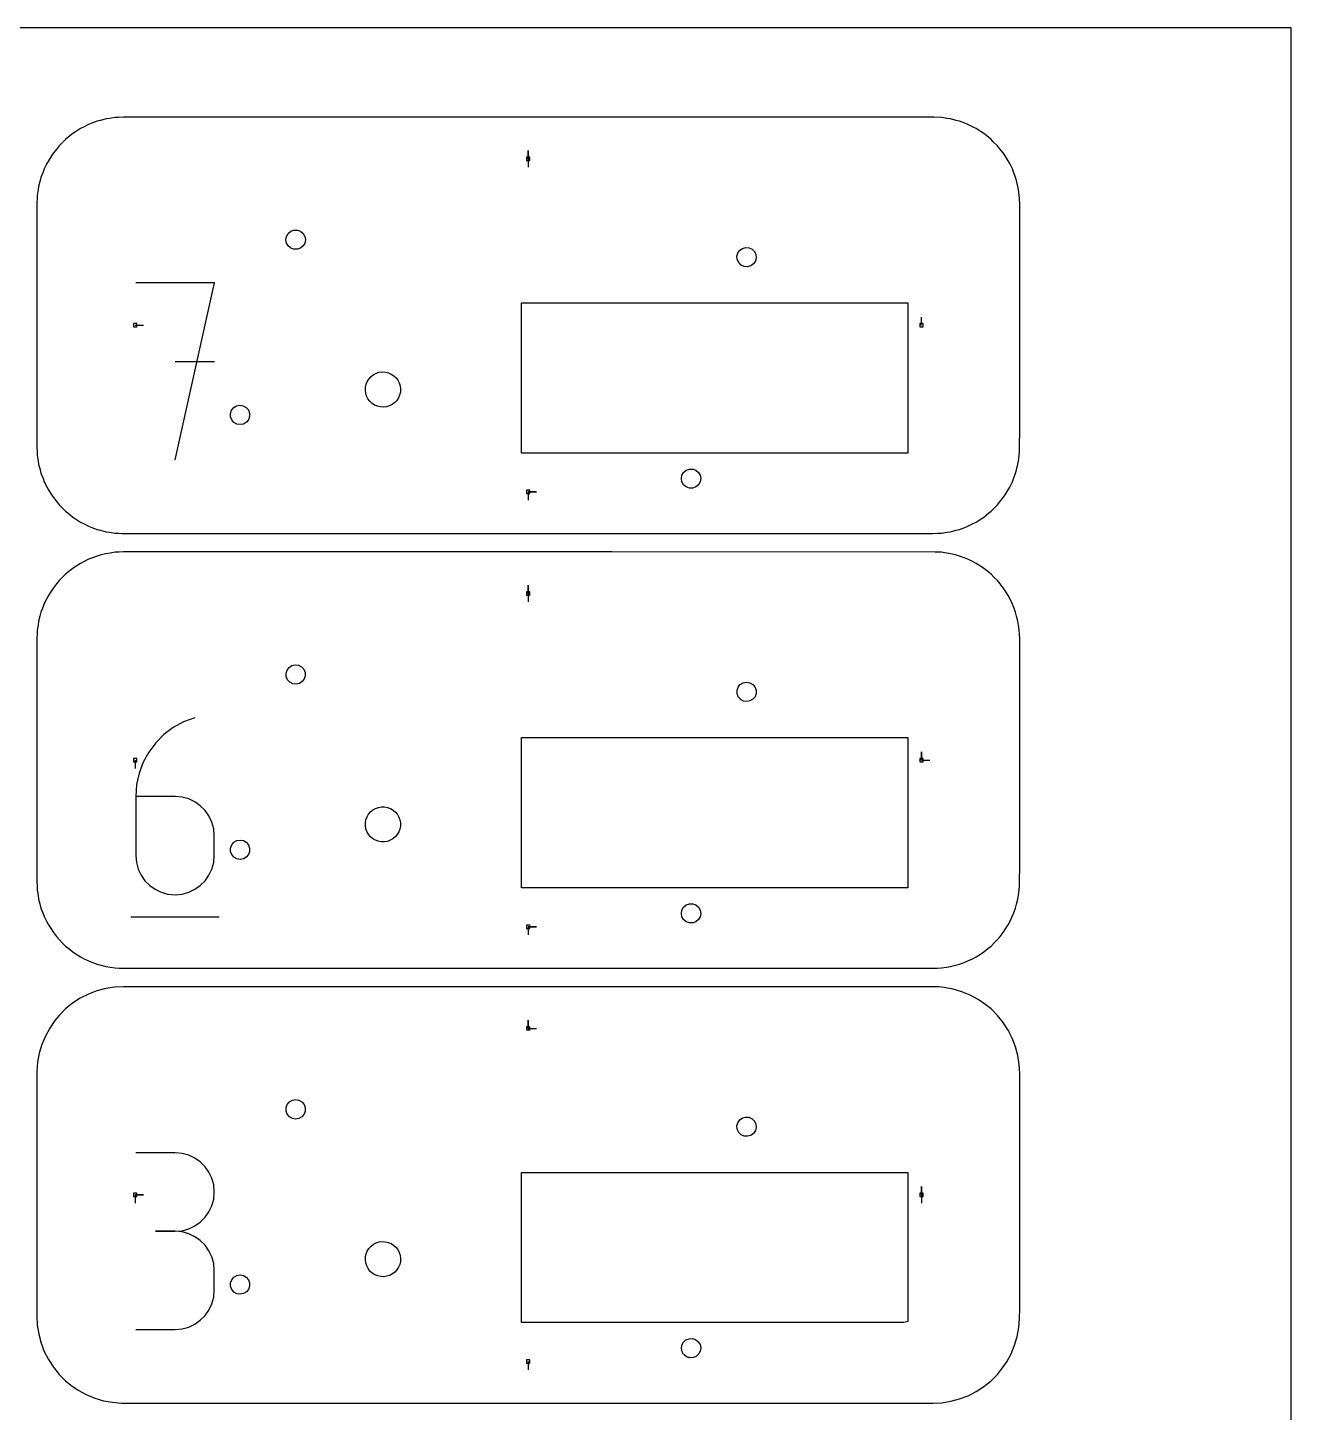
# Model space of a CAD drawing. Extents: x 0 to 570, y 0 to 470.
# Drawn here: x 351.4 to 570, y 230.6 to 470 of the extents above; entities that cross this region are included whole.
import ezdxf

# ---------------------------------------------------------------- set-up
doc = ezdxf.new("R2010")
doc.units = 0

msp = doc.modelspace()

# ---------------------------------------------------------------- linework, layer by layer
at = {"layer": 'annotation', "color": 1}
for p, q in [((438.01751, 447.342513), (438.01751, 448.771263)), ((438.01751, 447.342513), (438.01751, 448.771263)), ((438.01751, 448.771263), (438.01751, 447.342513)), ((438.01751, 447.342513), (438.01751, 445.913763)), ((383.717263, 425.874496), (370.108439, 425.874496)), ((376.913811, 395.271435), (383.717263, 425.874496)), ((506.017511, 418.542512), (506.017511, 419.971262)), ((370.017508, 418.542512), (371.446258, 418.542512)), ((383.717263, 412.24648), (376.913811, 412.24648)), ((438.01751, 389.742511), (439.44626, 389.742511)), ((438.01751, 389.742511), (439.44626, 389.742511)), ((439.44626, 389.742511), (438.01751, 389.742511)), ((438.01751, 389.742511), (438.01751, 388.313761)), ((438.01751, 372.167511), (438.01751, 373.596261)), ((438.01751, 372.167511), (438.01751, 373.596261)), ((438.01751, 373.596261), (438.01751, 372.167511)), ((438.01751, 372.167511), (438.01751, 370.738761)), ((378.379273, 349.969554), (376.592812, 348.986047)), ((380.326092, 350.699493), (378.379273, 349.969554)), ((380.326092, 350.699493), (380.326092, 350.699493)), ((374.985046, 347.773614), (373.574315, 346.356897)), ((376.592812, 348.986047), (374.985046, 347.773614)), ((372.378958, 344.760536), (371.417312, 343.009172)), ((373.574315, 346.356897), (372.378958, 344.760536)), ((506.017511, 343.36751), (506.017511, 344.79626)), ((506.017511, 343.36751), (506.017511, 344.79626)), ((506.017511, 344.79626), (506.017511, 343.36751)), ((370.017508, 343.36751), (370.017508, 341.93876)), ((371.417312, 343.009172), (370.707717, 341.127447)), ((506.017511, 343.36751), (507.446261, 343.36751)), ((370.707717, 341.127447), (370.268512, 339.140002)), ((370.268512, 339.140002), (370.118035, 337.071478)), ((370.118035, 337.071478), (370.118035, 326.899885)), ((376.913811, 337.071478), (370.118035, 337.071478)), ((378.136047, 336.962404), (376.913811, 337.071478)), ((379.286129, 336.647829), (378.136047, 336.962404)), ((380.344928, 336.146723), (379.286129, 336.647829)), ((381.293316, 335.478057), (380.344928, 336.146723)), ((382.112164, 334.660802), (381.293316, 335.478057)), ((382.782344, 333.713928), (382.112164, 334.660802)), ((383.284726, 332.656406), (382.782344, 333.713928)), ((383.600183, 331.507206), (383.284726, 332.656406)), ((383.709586, 330.285298), (383.600183, 331.507206)), ((383.709586, 326.899885), (383.709586, 330.285298)), ((383.709586, 330.285298), (383.709586, 330.285298)), ((370.118035, 326.899885), (370.118035, 326.899885)), ((370.118035, 326.899885), (370.227754, 325.677385)), ((370.227754, 325.677385), (370.544001, 324.526598)), ((383.284726, 324.526598), (383.600183, 325.677385)), ((383.600183, 325.677385), (383.709586, 326.899885)), ((370.544001, 324.526598), (371.04741, 323.466777)), ((371.04741, 323.466777), (371.718616, 322.517178)), ((382.112164, 322.517178), (382.782344, 323.466777)), ((382.782344, 323.466777), (383.284726, 324.526598)), ((371.718616, 322.517178), (372.538254, 321.697056)), ((372.538254, 321.697056), (373.486958, 321.025666)), ((373.486958, 321.025666), (374.545362, 320.522262)), ((379.286129, 320.522262), (380.344928, 321.025666)), ((380.344928, 321.025666), (381.293316, 321.697056)), ((381.293316, 321.697056), (382.112164, 322.517178)), ((374.545362, 320.522262), (375.694101, 320.206099)), ((375.694101, 320.206099), (376.913811, 320.096433)), ((376.913811, 320.096433), (378.136047, 320.206099)), ((376.913811, 320.096433), (376.913811, 320.096433)), ((378.136047, 320.206099), (379.286129, 320.522262)), ((369.266884, 316.27105), (384.568414, 316.27105)), ((438.01751, 314.567509), (439.44626, 314.567509)), ((438.01751, 314.567509), (439.44626, 314.567509)), ((439.44626, 314.567509), (438.01751, 314.567509)), ((438.01751, 314.567509), (438.01751, 313.138759)), ((438.01751, 296.992509), (438.01751, 298.421259)), ((438.01751, 296.992509), (438.01751, 298.421259)), ((438.01751, 298.421259), (438.01751, 296.992509)), ((438.01751, 296.992509), (439.44626, 296.992509)), ((376.913811, 275.488986), (370.118035, 275.488986)), ((378.136047, 275.379281), (376.913811, 275.488986)), ((379.286129, 275.063126), (378.136047, 275.379281)), ((380.344928, 274.559967), (379.286129, 275.063126)), ((381.293316, 273.889248), (380.344928, 274.559967)), ((382.112164, 273.070413), (381.293316, 273.889248)), ((382.782344, 272.122907), (382.112164, 273.070413)), ((383.284726, 271.066175), (382.782344, 272.122907)), ((383.600183, 269.91966), (383.284726, 271.066175)), ((370.017508, 268.192508), (371.446258, 268.192508)), ((370.017508, 268.192508), (371.446258, 268.192508)), ((371.446258, 268.192508), (370.017508, 268.192508)), ((370.017508, 268.192508), (370.017508, 266.763758)), ((383.709586, 268.702807), (383.600183, 269.91966)), ((383.600183, 267.480241), (383.709586, 268.702807)), ((383.709586, 268.702807), (383.709586, 268.702807)), ((506.017511, 268.192508), (506.017511, 269.621258)), ((506.017511, 268.192508), (506.017511, 269.621258)), ((506.017511, 269.621258), (506.017511, 268.192508)), ((506.017511, 268.192508), (506.017511, 266.763758)), ((382.782344, 265.269201), (383.284726, 266.329277)), ((383.284726, 266.329277), (383.600183, 267.480241)), ((380.344928, 262.827166), (381.293316, 263.498859)), ((381.293316, 263.498859), (382.112164, 264.3193)), ((382.112164, 264.3193), (382.782344, 265.269201)), ((376.913811, 261.897435), (373.511125, 261.897435)), ((373.511125, 261.897435), (376.913811, 261.897435)), ((376.913811, 261.897435), (378.136047, 262.007167)), ((378.136047, 261.787729), (376.913811, 261.897435)), ((376.913811, 261.897435), (376.913811, 261.897435)), ((378.136047, 262.007167), (379.286129, 262.323506)), ((379.286129, 261.471575), (378.136047, 261.787729)), ((379.286129, 262.323506), (380.344928, 262.827166)), ((380.344928, 260.968416), (379.286129, 261.471575)), ((381.293316, 260.297696), (380.344928, 260.968416)), ((382.112164, 259.478862), (381.293316, 260.297696)), ((382.782344, 258.531356), (382.112164, 259.478862)), ((383.284726, 257.474623), (382.782344, 258.531356)), ((383.600183, 256.328108), (383.284726, 257.474623)), ((383.709586, 255.111255), (383.600183, 256.328108)), ((383.709586, 251.70857), (383.709586, 255.111255)), ((383.709586, 255.111255), (383.709586, 255.111255)), ((383.600183, 250.491211), (383.709586, 251.70857)), ((382.782344, 248.287616), (383.284726, 249.344428)), ((383.284726, 249.344428), (383.600183, 250.491211)), ((381.293316, 246.521497), (382.112164, 247.340174)), ((382.112164, 247.340174), (382.782344, 248.287616)), ((370.118035, 244.92239), (376.913811, 244.92239)), ((376.913811, 244.92239), (378.136047, 245.032033)), ((376.913811, 244.92239), (376.913811, 244.92239)), ((378.136047, 245.032033), (379.286129, 245.348029)), ((379.286129, 245.348029), (380.344928, 245.850983)), ((380.344928, 245.850983), (381.293316, 246.521497)), ((438.01751, 239.392507), (438.01751, 237.963757))]:
    msp.add_line(p, q, dxfattribs=at)
at = {"layer": 'boundary', "color": 5}
for p, q in [((360.554178, 452.553953), (359.701512, 452.00452)), ((361.064382, 452.813916), (360.554178, 452.553953)), ((361.970617, 453.269604), (361.064382, 452.813916)), ((362.505204, 453.474811), (361.970617, 453.269604)), ((363.454736, 453.831592), (362.505204, 453.474811)), ((364.00784, 453.979797), (363.454736, 453.831592)), ((364.989919, 454.233624), (364.00784, 453.979797)), ((365.555486, 454.323201), (364.989919, 454.233624)), ((366.558979, 454.471202), (365.555486, 454.323201)), ((367.130814, 454.501171), (366.558979, 454.471202)), ((368.017513, 454.542513), (367.130814, 454.501171)), ((424.502681, 454.542513), (368.017513, 454.542513)), ((442.842314, 454.542513), (424.502681, 454.542513)), ((508.222906, 454.531749), (442.842314, 454.542513)), ((509.475682, 454.471238), (508.222906, 454.531749)), ((510.482405, 454.322761), (509.475682, 454.471238)), ((511.044805, 454.233685), (510.482405, 454.322761)), ((512.030046, 453.979042), (511.044805, 454.233685)), ((512.580057, 453.831667), (512.030046, 453.979042)), ((513.532641, 453.473739), (512.580057, 453.831667)), ((514.064232, 453.269681), (513.532641, 453.473739)), ((514.973376, 452.812528), (514.064232, 453.269681)), ((515.480725, 452.554021), (514.973376, 452.812528)), ((516.336136, 452.002822), (515.480725, 452.554021)), ((357.980552, 450.689684), (357.275239, 449.984375)), ((358.425559, 451.050043), (357.980552, 450.689684)), ((359.221274, 451.692651), (358.425559, 451.050043)), ((359.701512, 452.00452), (359.221274, 451.692651)), ((516.813685, 451.692698), (516.336136, 452.002822)), ((517.611958, 451.048025), (516.813685, 451.692698)), ((518.054472, 450.689684), (517.611958, 451.048025)), ((518.457108, 450.287051), (518.054472, 450.689684)), ((519.164688, 449.579475), (518.457108, 450.287051)), ((355.555501, 447.858508), (355.00607, 447.005848)), ((355.867371, 448.338746), (355.555501, 447.858508)), ((356.509978, 449.134467), (355.867371, 448.338746)), ((356.870337, 449.579475), (356.509978, 449.134467)), ((357.275239, 449.984375), (356.870337, 449.579475)), ((519.523027, 449.136959), (519.164688, 449.579475)), ((520.1677, 448.33868), (519.523027, 449.136959)), ((520.477824, 447.861132), (520.1677, 448.33868)), ((521.029017, 447.00573), (520.477824, 447.861132)), ((354.290417, 445.589408), (354.08521, 445.054823)), ((354.746107, 446.495643), (354.290417, 445.589408)), ((355.00607, 447.005848), (354.746107, 446.495643)), ((521.287524, 446.498382), (521.029017, 447.00573)), ((521.744687, 445.589234), (521.287524, 446.498382)), ((521.948745, 445.057643), (521.744687, 445.589234)), ((353.580229, 443.552183), (353.3264, 442.570101)), ((353.728433, 444.105289), (353.580229, 443.552183)), ((354.08521, 445.054823), (353.728433, 444.105289)), ((522.306665, 444.105056), (521.948745, 445.057643)), ((522.454041, 443.555048), (522.306665, 444.105056)), ((522.708686, 442.569808), (522.454041, 443.555048)), ((353.088819, 441.001039), (353.05885, 440.429206)), ((353.236822, 442.004534), (353.088819, 441.001039)), ((353.3264, 442.570101), (353.236822, 442.004534)), ((522.797763, 442.007408), (522.708686, 442.569808)), ((522.946238, 441.000687), (522.797763, 442.007408)), ((522.976036, 440.432056), (522.946238, 441.000687)), ((353.031289, 439.838077), (353.017508, 436.207219)), ((353.05885, 440.429206), (353.031289, 439.838077)), ((523.017511, 439.542513), (522.976036, 440.432056)), ((523.017512, 400.888528), (523.017511, 439.542513)), ((353.017508, 436.207219), (353.017508, 397.542513)), ((523.003686, 397.245998), (523.017512, 400.888528)), ((353.017508, 397.542513), (353.05885, 396.655819)), ((353.05885, 396.655819), (353.088819, 396.083987)), ((353.088819, 396.083987), (353.236822, 395.080491)), ((353.236822, 395.080491), (353.3264, 394.514924)), ((522.708686, 394.515217), (522.797763, 395.077618)), ((522.797763, 395.077618), (522.946238, 396.084338)), ((522.946238, 396.084338), (522.976036, 396.652969)), ((522.976036, 396.652969), (523.003686, 397.245998)), ((353.3264, 394.514924), (353.580229, 393.532844)), ((353.580229, 393.532844), (353.728433, 392.979737)), ((353.728433, 392.979737), (354.08521, 392.0302)), ((521.948745, 392.02738), (522.306665, 392.97997)), ((522.306665, 392.97997), (522.454041, 393.52998)), ((522.454041, 393.52998), (522.708686, 394.515217)), ((354.08521, 392.0302), (354.290417, 391.495615)), ((354.290417, 391.495615), (354.746107, 390.589384)), ((354.746107, 390.589384), (355.00607, 390.079179)), ((521.029017, 390.079297), (521.287524, 390.586645)), ((521.287524, 390.586645), (521.744687, 391.495789)), ((521.744687, 391.495789), (521.948745, 392.02738)), ((355.00607, 390.079179), (355.555501, 389.226514)), ((355.555501, 389.226514), (355.867371, 388.746278)), ((355.867371, 388.746278), (356.509978, 387.950561)), ((356.509978, 387.950561), (356.870337, 387.505553)), ((519.164688, 387.505553), (519.523027, 387.948069)), ((519.523027, 387.948069), (520.167701, 388.746344)), ((520.167701, 388.746344), (520.477824, 389.223891)), ((520.477824, 389.223891), (521.029017, 390.079297)), ((356.870337, 387.505553), (357.57565, 386.80024)), ((357.57565, 386.80024), (357.980552, 386.395338)), ((357.980552, 386.395338), (358.425559, 386.034978)), ((358.425559, 386.034978), (359.221274, 385.392373)), ((516.813685, 385.392325), (517.611958, 386.036996)), ((517.611958, 386.036996), (518.054473, 386.395338)), ((518.054473, 386.395338), (518.762053, 387.102918)), ((518.762053, 387.102918), (519.164688, 387.505553)), ((359.221274, 385.392373), (359.701512, 385.080503)), ((359.701512, 385.080503), (360.554178, 384.53107)), ((360.554178, 384.53107), (361.064382, 384.271108)), ((361.064382, 384.271108), (361.970617, 383.815421)), ((361.970617, 383.815421), (362.505204, 383.610212)), ((362.505204, 383.610212), (363.454736, 383.253433)), ((363.454736, 383.253433), (364.00784, 383.10523)), ((364.00784, 383.10523), (364.989919, 382.851401)), ((511.044805, 382.85134), (512.030045, 383.105985)), ((512.030045, 383.105985), (512.580057, 383.253359)), ((512.580057, 383.253359), (513.53264, 383.611284)), ((513.53264, 383.611284), (514.064232, 383.815344)), ((514.064232, 383.815344), (514.973376, 384.272496)), ((514.973376, 384.272496), (515.480725, 384.531003)), ((515.480725, 384.531003), (516.336136, 385.082202)), ((516.336136, 385.082202), (516.813685, 385.392325)), ((364.989919, 382.851401), (365.555486, 382.761823)), ((365.555486, 382.761823), (366.558979, 382.613822)), ((366.558979, 382.613822), (367.130814, 382.583854)), ((367.130814, 382.583854), (367.721946, 382.556292)), ((367.721946, 382.556292), (370.796924, 382.542511)), ((370.796924, 382.542511), (375.726163, 382.542512)), ((375.726163, 382.542512), (504.572781, 382.542511)), ((504.572781, 382.542511), (508.017513, 382.542511)), ((508.017513, 382.542511), (508.907054, 382.583987)), ((508.907054, 382.583987), (509.475683, 382.613787)), ((509.475683, 382.613787), (510.482405, 382.762264)), ((510.482405, 382.762264), (511.044805, 382.85134)), ((362.635138, 378.349224), (361.962593, 378.091059)), ((363.443998, 378.653148), (362.635138, 378.349224)), ((364.139839, 378.839599), (363.443998, 378.653148)), ((364.976425, 379.055822), (364.139839, 378.839599)), ((365.687944, 379.168516), (364.976425, 379.055822)), ((366.542772, 379.294591), (365.687944, 379.168516)), ((367.262177, 379.332294), (366.542772, 379.294591)), ((368.017513, 379.367511), (367.262177, 379.332294)), ((416.134507, 379.367511), (368.017513, 379.367511)), ((452.497899, 379.367511), (416.134507, 379.367511)), ((508.424762, 379.346168), (452.497899, 379.367511)), ((509.491942, 379.294621), (508.424762, 379.346168)), ((510.349521, 379.168141), (509.491942, 379.294621)), ((511.058342, 379.055874), (510.349521, 379.168141)), ((511.897621, 378.838956), (511.058342, 379.055874)), ((512.590829, 378.653212), (511.897621, 378.838956)), ((513.402289, 378.34831), (512.590829, 378.653212)), ((514.072281, 378.091125), (513.402289, 378.34831)), ((358.540399, 375.968037), (357.980552, 375.514682)), ((359.218231, 376.515443), (358.540399, 375.968037)), ((359.822401, 376.907795), (359.218231, 376.515443)), ((360.548746, 377.375831), (359.822401, 376.907795)), ((361.190615, 377.702881), (360.548746, 377.375831)), ((361.962593, 378.091059), (361.190615, 377.702881)), ((514.846737, 377.701699), (514.072281, 378.091125)), ((515.486176, 377.375889), (514.846737, 377.701699)), ((516.214859, 376.906348), (515.486176, 377.375889)), ((516.816738, 376.515484), (516.214859, 376.906348)), ((517.496749, 375.966318), (516.816738, 376.515484)), ((518.054472, 375.514682), (517.496749, 375.966318)), ((356.416982, 373.844624), (355.869576, 373.166788)), ((356.870337, 374.404472), (356.416982, 373.844624)), ((357.37973, 374.913863), (356.870337, 374.404472)), ((357.980552, 375.514682), (357.37973, 374.913863)), ((518.561935, 375.007223), (518.054472, 375.514682)), ((519.164688, 374.404472), (518.561935, 375.007223)), ((519.616322, 373.846747), (519.164688, 374.404472)), ((520.165488, 373.166732), (519.616322, 373.846747)), ((354.682139, 371.194407), (354.293959, 370.422429)), ((355.00919, 371.836277), (354.682139, 371.194407)), ((355.477223, 372.562618), (355.00919, 371.836277)), ((355.869576, 373.166788), (355.477223, 372.562618)), ((520.556352, 372.564853), (520.165488, 373.166732)), ((521.025887, 371.836177), (520.556352, 372.564853)), ((521.351697, 371.19674), (521.025887, 371.836177)), ((521.741132, 370.422281), (521.351697, 371.19674)), ((353.731874, 368.941025), (353.545425, 368.245182)), ((354.035795, 369.749887), (353.731874, 368.941025)), ((354.293959, 370.422429), (354.035795, 369.749887)), ((521.998317, 369.752289), (521.741132, 370.422281)), ((522.303212, 368.940826), (521.998317, 369.752289)), ((522.488958, 368.247622), (522.303212, 368.940826)), ((353.216504, 366.697073), (353.090428, 365.842244)), ((353.3292, 367.408593), (353.216504, 366.697073)), ((353.545425, 368.245182), (353.3292, 367.408593)), ((522.705877, 367.408344), (522.488958, 368.247622)), ((522.818146, 366.699522), (522.705877, 367.408344)), ((522.944624, 365.841944), (522.818146, 366.699522)), ((353.026312, 364.556343), (353.017508, 361.526334)), ((353.052725, 365.122842), (353.026312, 364.556343)), ((353.090428, 365.842244), (353.052725, 365.122842)), ((522.982181, 365.12527), (522.944624, 365.841944)), ((523.017511, 364.367511), (522.982181, 365.12527)), ((523.017512, 325.21782), (523.017511, 364.367511)), ((353.017508, 361.526334), (353.017508, 322.367511)), ((523.008679, 322.178071), (523.017512, 325.21782)), ((353.017508, 322.367511), (353.052725, 321.612179)), ((353.052725, 321.612179), (353.090428, 320.892777)), ((353.090428, 320.892777), (353.216504, 320.037948)), ((522.818145, 320.035499), (522.944624, 320.893076)), ((522.944624, 320.893076), (522.98218, 321.609751)), ((522.98218, 321.609751), (523.008679, 322.178071)), ((353.216504, 320.037948), (353.3292, 319.326428)), ((353.3292, 319.326428), (353.545424, 318.489841)), ((353.545424, 318.489841), (353.731874, 317.793997)), ((522.303212, 317.794195), (522.488957, 318.487401)), ((522.488957, 318.487401), (522.705877, 319.326677)), ((522.705877, 319.326677), (522.818145, 320.035499)), ((353.731874, 317.793997), (354.035795, 316.985132)), ((354.035795, 316.985132), (354.29396, 316.31259)), ((354.29396, 316.31259), (354.682139, 315.540615)), ((521.351697, 315.538282), (521.741132, 316.312738)), ((521.741132, 316.312738), (521.998317, 316.98273)), ((521.998317, 316.98273), (522.303212, 317.794195)), ((354.682139, 315.540615), (355.00919, 314.898744)), ((355.00919, 314.898744), (355.477224, 314.172401)), ((355.477224, 314.172401), (355.869576, 313.568232)), ((520.165488, 313.568289), (520.556352, 314.170166)), ((520.556352, 314.170166), (521.025887, 314.898845)), ((521.025887, 314.898845), (521.351697, 315.538282)), ((355.869576, 313.568232), (356.416982, 312.890399)), ((356.416982, 312.890399), (356.870337, 312.330551)), ((356.870337, 312.330551), (357.47116, 311.729728)), ((357.47116, 311.729728), (357.980552, 311.220335)), ((357.980552, 311.220335), (358.540399, 310.76698)), ((517.496749, 310.768699), (518.054473, 311.220335)), ((518.054473, 311.220335), (518.657226, 311.823089)), ((518.657226, 311.823089), (519.164688, 312.330551)), ((519.164688, 312.330551), (519.616322, 312.888276)), ((519.616322, 312.888276), (520.165488, 313.568289)), ((358.540399, 310.76698), (359.218231, 310.219576)), ((359.218231, 310.219576), (359.8224, 309.827224)), ((359.8224, 309.827224), (360.548746, 309.359188)), ((360.548746, 309.359188), (361.190615, 309.032139)), ((361.190615, 309.032139), (361.962593, 308.643961)), ((514.072281, 308.643895), (514.846737, 309.033322)), ((514.846737, 309.033322), (515.486176, 309.35913)), ((515.486176, 309.35913), (516.214859, 309.82867)), ((516.214859, 309.82867), (516.816738, 310.219535)), ((516.816738, 310.219535), (517.496749, 310.768699)), ((361.962593, 308.643961), (362.635138, 308.385795)), ((362.635138, 308.385795), (363.443998, 308.081872)), ((363.443998, 308.081872), (364.139838, 307.895423)), ((364.139838, 307.895423), (364.976425, 307.679198)), ((364.976425, 307.679198), (365.687944, 307.566504)), ((365.687944, 307.566504), (366.542771, 307.440429)), ((366.542771, 307.440429), (367.262177, 307.402726)), ((367.262177, 307.402726), (367.828679, 307.376314)), ((367.828679, 307.376314), (370.385159, 307.367509)), ((370.385159, 307.367509), (374.584141, 307.367509)), ((374.584141, 307.367509), (505.083112, 307.367509)), ((505.083112, 307.367509), (508.017513, 307.367509)), ((508.017513, 307.367509), (508.77527, 307.40284)), ((508.77527, 307.40284), (509.491942, 307.440399)), ((509.491942, 307.440399), (510.349521, 307.566879)), ((510.349521, 307.566879), (511.058342, 307.679147)), ((511.058342, 307.679147), (511.897621, 307.896066)), ((511.897621, 307.896066), (512.590829, 308.081809)), ((512.590829, 308.081809), (513.402289, 308.386709)), ((513.402289, 308.386709), (514.072281, 308.643895)), ((366.494149, 304.114762), (364.935942, 303.872421)), ((368.017513, 304.192509), (366.494149, 304.114762)), ((391.029986, 304.192509), (368.017513, 304.192509)), ((481.464656, 304.192509), (391.029986, 304.192509)), ((508.017512, 304.192509), (481.464656, 304.192509)), ((509.03033, 304.139429), (508.017512, 304.192509)), ((509.950867, 304.054286), (509.03033, 304.139429)), ((511.500348, 303.768702), (509.950867, 304.054286)), ((360.532449, 302.191468), (359.2091, 301.333825)), ((361.938522, 302.90543), (360.532449, 302.191468)), ((363.411786, 303.46782), (361.938522, 302.90543)), ((364.935942, 303.872421), (363.411786, 303.46782)), ((513.011234, 303.322028), (511.500348, 303.768702)), ((514.46682, 302.719214), (513.011234, 303.322028)), ((515.851028, 301.966933), (514.46682, 302.719214)), ((517.151121, 301.0712), (515.851028, 301.966933)), ((357.980552, 300.33968), (356.870337, 299.22947)), ((359.2091, 301.333825), (357.980552, 300.33968)), ((518.054472, 300.339679), (517.151121, 301.0712)), ((519.164688, 299.22947), (518.054472, 300.339679)), ((355.242392, 297.024952), (354.490238, 295.640704)), ((356.137994, 298.325101), (355.242392, 297.024952)), ((356.870337, 299.22947), (356.137994, 298.325101)), ((520.158849, 298.000891), (519.164688, 299.22947)), ((521.016497, 296.677523), (520.158849, 298.000891)), ((354.490238, 295.640704), (353.887552, 294.185083)), ((521.730467, 295.271426), (521.016497, 296.677523)), ((522.292853, 293.798141), (521.730467, 295.271426)), ((353.441011, 292.674182), (353.155552, 291.124696)), ((353.887552, 294.185083), (353.441011, 292.674182)), ((522.697451, 292.273955), (522.292853, 293.798141)), ((522.939783, 290.715722), (522.697451, 292.273955)), ((353.155552, 291.124696), (353.034351, 289.553754)), ((523.017511, 289.192508), (522.939783, 290.715722)), ((353.034351, 289.553754), (353.017508, 287.833685)), ((353.017508, 287.833685), (353.017508, 247.192509)), ((523.017512, 248.5557), (523.017511, 289.192508)), ((353.017508, 247.192509), (353.095255, 245.669152)), ((522.879293, 245.25915), (523.000614, 246.830102)), ((523.000614, 246.830102), (523.017512, 248.5557)), ((353.095255, 245.669152), (353.337599, 244.110942)), ((522.593707, 243.709669), (522.879293, 245.25915)), ((353.337599, 244.110942), (353.742199, 242.586781)), ((353.742199, 242.586781), (354.304586, 241.113518)), ((521.544216, 240.743197), (522.147033, 242.198783)), ((522.147033, 242.198783), (522.593707, 243.709669)), ((354.304586, 241.113518), (355.018549, 239.707445)), ((355.018549, 239.707445), (355.876191, 238.384099)), ((520.791937, 239.358995), (521.544216, 240.743197)), ((355.876191, 238.384099), (356.870337, 237.155549)), ((356.870337, 237.155549), (357.157687, 236.868199)), ((518.054473, 236.045333), (519.164688, 237.155549)), ((519.164688, 237.155549), (519.896205, 238.058903)), ((519.896205, 238.058903), (520.791937, 239.358995)), ((357.157687, 236.868199), (357.980552, 236.045333)), ((357.980552, 236.045333), (358.88492, 235.31299)), ((358.88492, 235.31299), (360.185066, 234.417389)), ((515.502527, 234.193518), (516.825898, 235.051168)), ((516.825898, 235.051168), (518.054473, 236.045333)), ((360.185066, 234.417389), (361.569315, 233.665236)), ((361.569315, 233.665236), (363.02494, 233.062549)), ((363.02494, 233.062549), (364.535835, 232.616007)), ((364.535835, 232.616007), (366.085319, 232.33055)), ((366.085319, 232.33055), (367.656265, 232.20935)), ((508.017513, 232.192507), (509.540721, 232.270239)), ((509.540721, 232.270239), (511.098954, 232.51257)), ((511.098954, 232.51257), (512.623145, 232.917164)), ((512.623145, 232.917164), (514.096428, 233.479554)), ((514.096428, 233.479554), (515.502527, 234.193518)), ((367.656265, 232.20935), (369.149865, 232.192507)), ((369.149865, 232.192507), (371.158074, 232.192507)), ((371.158074, 232.192507), (506.614104, 232.192507)), ((506.614104, 232.192507), (508.017513, 232.192507))]:
    msp.add_line(p, q, dxfattribs=at)
at = {"layer": 'frame', "color": 5}
for p, q in [((570, 470), (0, 470)), ((570, 0), (570, 470))]:
    msp.add_line(p, q, dxfattribs=at)
at = {"layer": 'hole', "color": 5}
for p, q in [((438.30326, 447.628263), (437.73176, 447.628263)), ((437.73176, 447.628263), (437.73176, 447.056763)), ((437.73176, 447.056763), (438.30326, 447.056763)), ((438.30326, 447.056763), (438.30326, 447.628263)), ((396.104921, 433.338516), (396.206087, 433.912255)), ((396.206087, 432.764776), (396.104921, 433.338516)), ((396.206087, 433.912255), (396.497384, 434.416792)), ((396.497384, 434.416792), (396.943672, 434.791272)), ((396.943672, 434.791272), (397.491128, 434.99053)), ((397.491128, 434.99053), (398.073718, 434.99053)), ((398.073718, 434.99053), (398.621174, 434.791272)), ((398.621174, 434.791272), (399.067461, 434.416792)), ((399.067461, 434.416792), (399.358759, 433.912255)), ((399.358759, 433.912255), (399.459922, 433.338516)), ((399.459922, 433.338516), (399.358759, 432.764776)), ((396.497385, 432.260237), (396.206087, 432.764776)), ((396.890527, 431.92297), (396.497385, 432.260237)), ((396.943672, 431.885757), (396.890527, 431.92297)), ((397.491128, 431.6865), (396.943672, 431.885757)), ((398.073718, 431.6865), (397.491128, 431.6865)), ((398.621174, 431.885757), (398.073718, 431.6865)), ((399.067461, 432.260237), (398.621174, 431.885757)), ((399.358759, 432.764776), (399.067461, 432.260237)), ((474.117054, 430.477176), (474.264914, 431.038403)), ((474.264914, 431.038403), (474.595807, 431.515213)), ((474.595807, 431.515213), (475.069823, 431.850098)), ((475.069823, 431.850098), (475.62979, 432.002662)), ((475.62979, 432.002662), (476.208168, 431.954506)), ((476.208168, 431.954506), (476.735189, 431.711437)), ((476.735189, 431.711437), (477.147301, 431.302775)), ((477.147301, 431.302775), (477.394784, 430.777808)), ((474.170063, 429.899223), (474.117054, 430.477176)), ((474.41755, 429.374256), (474.170063, 429.899223)), ((474.829657, 428.965593), (474.41755, 429.374256)), ((475.356684, 428.722525), (474.829657, 428.965593)), ((475.935062, 428.674369), (475.356684, 428.722525)), ((476.495027, 428.826933), (475.935062, 428.674369)), ((476.969038, 429.161817), (476.495027, 428.826933)), ((477.299938, 429.638628), (476.969038, 429.161817)), ((477.447794, 430.199856), (477.299938, 429.638628)), ((477.394784, 430.777808), (477.447794, 430.199856)), ((436.829089, 403.868761), (436.829089, 422.440763)), ((436.829089, 422.440763), (491.017652, 422.440763)), ((491.017652, 422.440763), (503.640587, 422.440764)), ((503.640587, 422.440764), (503.640587, 403.868761)), ((370.303258, 418.828262), (369.731758, 418.828262)), ((369.731758, 418.828262), (369.731758, 418.256762)), ((369.731758, 418.256762), (370.303258, 418.256762)), ((370.303258, 418.256762), (370.303258, 418.828262)), ((506.303261, 418.828262), (505.731761, 418.828262)), ((505.731761, 418.828262), (505.731761, 418.256762)), ((505.731761, 418.256762), (506.303261, 418.256762)), ((506.303261, 418.256762), (506.303261, 418.828262)), ((410.482962, 409.314127), (410.845383, 409.701399)), ((410.845383, 409.701399), (411.269544, 410.019854)), ((411.269544, 410.019854), (411.742564, 410.259816)), ((411.742564, 410.259816), (412.250065, 410.413994)), ((412.250065, 410.413994), (412.776627, 410.477702)), ((412.776627, 410.477702), (413.306256, 410.449006)), ((413.306256, 410.449006), (413.822853, 410.328776)), ((413.822853, 410.328776), (414.310725, 410.120668)), ((414.310725, 410.120668), (414.755048, 409.831003)), ((414.755048, 409.831003), (415.142319, 409.468583)), ((415.142319, 409.468583), (415.460774, 409.04442)), ((409.836263, 407.335708), (409.864959, 407.865335)), ((409.899971, 406.809144), (409.836263, 407.335708)), ((409.864959, 407.865335), (409.985187, 408.381933)), ((409.985187, 408.381933), (410.193297, 408.869805)), ((410.193297, 408.869805), (410.482962, 409.314127)), ((415.460774, 409.04442), (415.700737, 408.571401)), ((415.700737, 408.571401), (415.854913, 408.0639)), ((415.889925, 407.007709), (415.769698, 406.491112)), ((415.854913, 408.0639), (415.918622, 407.537336)), ((415.918622, 407.537336), (415.889925, 407.007709)), ((387.074671, 404.310494), (387.574406, 404.608651)), ((387.574406, 404.608651), (388.145977, 404.71791)), ((388.145977, 404.71791), (388.720449, 404.625091)), ((388.720449, 404.625091), (389.228522, 404.341391)), ((410.054148, 406.301644), (409.899971, 406.809144)), ((410.294111, 405.828625), (410.054148, 406.301644)), ((410.612566, 405.404461), (410.294111, 405.828625)), ((410.999838, 405.042042), (410.612566, 405.404461)), ((411.444158, 404.752376), (410.999838, 405.042042)), ((411.932032, 404.544268), (411.444158, 404.752376)), ((414.012321, 404.613229), (413.504821, 404.459052)), ((414.485341, 404.85319), (414.012321, 404.613229)), ((414.909504, 405.171646), (414.485341, 404.85319)), ((415.271923, 405.558917), (414.909504, 405.171646)), ((415.561588, 406.00324), (415.271923, 405.558917)), ((415.769698, 406.491112), (415.561588, 406.00324)), ((386.515892, 403.309773), (386.707054, 403.859397)), ((386.524238, 402.727914), (386.515892, 403.309773)), ((386.731087, 402.184), (386.524238, 402.727914)), ((386.707054, 403.859397), (387.074671, 404.310494)), ((387.09173, 401.757472), (386.731087, 402.184)), ((389.228522, 404.341391), (389.608928, 403.901024)), ((389.632961, 402.225628), (389.265344, 401.774531)), ((389.608928, 403.901024), (389.815779, 403.35711)), ((389.824126, 402.775251), (389.632961, 402.225628)), ((389.815779, 403.35711), (389.824126, 402.775251)), ((412.44863, 404.42404), (411.932032, 404.544268)), ((412.978255, 404.395343), (412.44863, 404.42404)), ((413.504821, 404.459052), (412.978255, 404.395343)), ((436.829089, 398.959841), (436.829089, 403.868761)), ((503.640587, 403.868761), (503.640587, 398.959841)), ((387.111492, 401.743635), (387.09173, 401.757472)), ((387.619575, 401.459935), (387.111492, 401.743635)), ((388.194044, 401.367115), (387.619575, 401.459935)), ((388.765616, 401.476375), (388.194044, 401.367115)), ((389.265344, 401.774531), (388.765616, 401.476375)), ((436.829089, 396.458512), (436.829089, 398.959841)), ((503.640587, 398.959841), (503.640587, 396.458512)), ((496.020657, 396.458512), (436.829089, 396.458512)), ((503.640587, 396.458512), (496.020657, 396.458512)), ((464.492511, 392.042513), (464.593676, 392.616251)), ((464.593676, 392.616251), (464.884974, 393.12079)), ((464.884974, 393.12079), (465.331261, 393.495271)), ((465.331261, 393.495271), (465.878718, 393.694529)), ((465.878718, 393.694529), (466.46131, 393.694529)), ((466.46131, 393.694529), (467.008763, 393.495271)), ((467.008763, 393.495271), (467.455051, 393.12079)), ((467.455051, 393.12079), (467.746348, 392.616252)), ((467.746348, 392.616252), (467.847514, 392.042513)), ((464.593676, 391.468771), (464.492511, 392.042513)), ((464.884974, 390.964236), (464.593676, 391.468771)), ((465.331262, 390.589755), (464.884974, 390.964236)), ((465.878718, 390.390497), (465.331262, 390.589755)), ((466.46131, 390.390497), (465.878718, 390.390497)), ((467.008763, 390.589755), (466.46131, 390.390497)), ((467.455051, 390.964236), (467.008763, 390.589755)), ((467.746348, 391.468771), (467.455051, 390.964236)), ((467.847514, 392.042513), (467.746348, 391.468771)), ((438.30326, 390.028261), (437.73176, 390.028261)), ((437.73176, 390.028261), (437.73176, 389.456761)), ((437.73176, 389.456761), (438.30326, 389.456761)), ((438.30326, 389.456761), (438.30326, 390.028261)), ((438.30326, 372.453261), (437.73176, 372.453261)), ((437.73176, 372.453261), (437.73176, 371.881761)), ((437.73176, 371.881761), (438.30326, 371.881761)), ((438.30326, 371.881761), (438.30326, 372.453261)), ((396.298101, 358.93457), (396.651333, 359.395737)), ((396.651333, 359.395737), (397.14099, 359.708282)), ((397.14099, 359.708282), (397.708015, 359.834504)), ((397.708015, 359.834504), (398.284015, 359.75918)), ((398.284015, 359.75918), (398.799516, 359.491394)), ((398.799516, 359.491394), (399.192339, 359.063447)), ((396.123897, 358.380401), (396.298101, 358.93457)), ((396.149739, 357.800071), (396.123897, 358.380401)), ((396.372509, 357.263579), (396.149739, 357.800071)), ((396.704149, 356.878474), (396.372509, 357.263579)), ((396.765332, 356.835632), (396.704149, 356.878474)), ((397.280831, 356.567846), (396.765332, 356.835632)), ((398.913515, 356.931288), (398.423856, 356.618744)), ((399.266747, 357.392456), (398.913515, 356.931288)), ((399.192339, 359.063447), (399.415107, 358.526955)), ((399.440948, 357.946626), (399.266747, 357.392456)), ((399.415107, 358.526955), (399.440948, 357.946626)), ((474.696097, 356.440498), (475.198366, 356.735035)), ((475.198366, 356.735035), (475.771081, 356.840021)), ((475.771081, 356.840021), (476.345165, 356.742796)), ((476.345165, 356.742796), (476.851366, 356.455085)), ((397.856831, 356.492523), (397.280831, 356.567846)), ((398.423856, 356.618744), (397.856831, 356.492523)), ((474.129416, 355.443462), (474.324857, 355.99194)), ((474.133357, 354.861216), (474.129416, 355.443462)), ((474.336203, 354.315433), (474.133357, 354.861216)), ((474.324857, 355.99194), (474.696097, 356.440498)), ((474.704151, 353.878473), (474.336203, 354.315433)), ((476.851366, 356.455085), (477.228656, 356.011593)), ((477.240002, 354.335087), (476.86875, 353.886527)), ((477.228656, 356.011593), (477.431493, 355.46581)), ((477.435434, 354.883565), (477.240002, 354.335087)), ((477.431493, 355.46581), (477.435434, 354.883565)), ((474.713481, 353.87194), (474.704151, 353.878473)), ((475.219691, 353.58423), (474.713481, 353.87194)), ((475.793775, 353.487005), (475.219691, 353.58423)), ((476.36649, 353.591991), (475.793775, 353.487005)), ((476.86875, 353.886527), (476.36649, 353.591991)), ((436.829089, 332.945494), (436.829089, 347.265761)), ((436.829089, 347.265761), (478.612128, 347.265761)), ((478.612128, 347.265761), (503.640587, 347.265761)), ((503.640587, 347.265761), (503.640587, 332.945494)), ((370.303258, 343.65326), (369.731758, 343.65326)), ((369.731758, 343.65326), (369.731758, 343.08176)), ((369.731758, 343.08176), (370.303258, 343.08176)), ((370.303258, 343.08176), (370.303258, 343.65326)), ((506.303261, 343.65326), (505.731761, 343.65326)), ((505.731761, 343.65326), (505.731761, 343.08176)), ((505.731761, 343.08176), (506.303261, 343.08176)), ((506.303261, 343.08176), (506.303261, 343.65326)), ((411.613384, 335.024576), (412.112389, 335.202101)), ((412.112389, 335.202101), (412.634637, 335.290278)), ((412.634637, 335.290278), (413.164264, 335.286427)), ((413.164264, 335.286427), (413.685177, 335.190665)), ((413.685177, 335.190665), (414.181546, 335.005903)), ((409.852536, 332.548342), (409.948297, 333.069254)), ((409.948297, 333.069254), (410.133059, 333.565623)), ((410.133059, 333.565623), (410.401208, 334.022368)), ((410.401208, 334.022368), (410.744596, 334.42561)), ((410.744596, 334.42561), (411.152788, 334.763098)), ((411.152788, 334.763098), (411.613384, 335.024576)), ((414.181546, 335.005903), (414.638292, 334.737755)), ((414.638292, 334.737755), (415.041533, 334.394367)), ((415.041533, 334.394367), (415.37902, 333.986174)), ((415.37902, 333.986174), (415.640499, 333.525578)), ((415.640499, 333.525578), (415.818023, 333.026575)), ((415.818023, 333.026575), (415.906199, 332.504325)), ((436.829089, 323.212203), (436.829089, 332.945494)), ((503.640587, 332.945494), (503.640587, 323.212203)), ((409.848685, 332.018715), (409.852536, 332.548342)), ((409.936861, 331.496466), (409.848685, 332.018715)), ((410.114386, 330.997462), (409.936861, 331.496466)), ((410.375865, 330.536866), (410.114386, 330.997462)), ((410.713353, 330.128673), (410.375865, 330.536866)), ((415.353677, 330.500671), (415.01029, 330.097429)), ((415.621826, 330.957417), (415.353677, 330.500671)), ((415.806587, 331.453787), (415.621826, 330.957417)), ((415.902348, 331.974698), (415.806587, 331.453787)), ((415.906199, 332.504325), (415.902348, 331.974698)), ((386.517994, 328.158805), (386.71725, 328.706259)), ((386.517994, 327.576215), (386.517994, 328.158805)), ((386.71725, 328.706259), (387.09173, 329.152551)), ((387.09173, 329.152551), (387.596271, 329.443845)), ((387.596271, 329.443845), (388.17001, 329.54501)), ((388.17001, 329.54501), (388.743752, 329.443845)), ((388.743752, 329.443845), (389.248284, 329.152551)), ((389.248284, 329.152551), (389.622765, 328.706259)), ((389.622765, 328.706259), (389.822023, 328.158804)), ((389.822023, 328.158804), (389.822023, 327.576215)), ((411.116594, 329.785285), (410.713353, 330.128673)), ((411.573338, 329.517137), (411.116594, 329.785285)), ((412.069709, 329.332376), (411.573338, 329.517137)), ((412.59062, 329.236615), (412.069709, 329.332376)), ((413.120247, 329.232763), (412.59062, 329.236615)), ((413.642497, 329.32094), (413.120247, 329.232763)), ((414.141501, 329.498464), (413.642497, 329.32094)), ((414.602097, 329.759942), (414.141501, 329.498464)), ((415.01029, 330.097429), (414.602097, 329.759942)), ((386.717249, 327.028761), (386.517994, 327.576215)), ((387.09173, 326.58247), (386.717249, 327.028761)), ((387.596272, 326.291177), (387.09173, 326.58247)), ((388.17001, 326.19001), (387.596272, 326.291177)), ((388.743752, 326.291177), (388.17001, 326.19001)), ((389.248284, 326.58247), (388.743752, 326.291177)), ((389.622765, 327.028761), (389.248284, 326.58247)), ((389.822023, 327.576215), (389.622765, 327.028761)), ((436.829089, 321.283509), (436.829089, 323.212203)), ((503.640587, 323.212203), (503.640587, 321.28351)), ((497.765107, 321.28351), (436.829089, 321.283509)), ((503.640587, 321.28351), (497.765107, 321.28351)), ((465.331261, 318.320269), (465.878718, 318.519526)), ((465.878718, 318.519526), (466.46131, 318.519526)), ((466.46131, 318.519526), (467.008763, 318.320268)), ((464.492511, 316.867511), (464.593676, 317.441249)), ((464.593676, 316.293769), (464.492511, 316.867511)), ((464.593676, 317.441249), (464.884974, 317.945788)), ((464.884974, 315.789233), (464.593676, 316.293769)), ((464.884974, 317.945788), (465.331261, 318.320269)), ((467.008763, 318.320268), (467.455051, 317.945788)), ((467.455051, 317.945788), (467.746348, 317.441249)), ((467.746348, 316.293769), (467.455051, 315.789233)), ((467.746348, 317.441249), (467.847514, 316.867511)), ((467.847514, 316.867511), (467.746348, 316.293769)), ((438.30326, 314.853259), (437.73176, 314.853259)), ((437.73176, 314.853259), (437.73176, 314.281759)), ((437.73176, 314.281759), (438.30326, 314.281759)), ((438.30326, 314.281759), (438.30326, 314.853259)), ((465.331262, 315.414753), (464.884974, 315.789233)), ((465.878718, 315.215495), (465.331262, 315.414753)), ((466.46131, 315.215495), (465.878718, 315.215495)), ((467.008763, 315.414753), (466.46131, 315.215495)), ((467.455051, 315.789233), (467.008763, 315.414753)), ((438.30326, 297.278259), (437.73176, 297.278259)), ((437.73176, 297.278259), (437.73176, 296.706759)), ((438.30326, 296.706759), (438.30326, 297.278259)), ((437.73176, 296.706759), (438.30326, 296.706759)), ((396.130407, 283.279806), (396.329668, 283.827261)), ((396.130407, 282.697215), (396.130407, 283.279806)), ((396.329668, 282.14976), (396.130407, 282.697215)), ((396.329668, 283.827261), (396.704149, 284.27355)), ((396.704149, 284.27355), (397.208685, 284.564846)), ((397.208685, 284.564846), (397.782423, 284.666012)), ((397.782423, 284.666012), (398.356162, 284.564846)), ((398.356162, 284.564846), (398.8607, 284.27355)), ((398.8607, 284.27355), (399.235181, 283.827261)), ((399.235181, 283.827261), (399.434439, 283.279806)), ((399.434439, 282.697215), (399.235181, 282.149761)), ((399.434439, 283.279806), (399.434439, 282.697215)), ((396.704149, 281.703472), (396.329668, 282.14976)), ((397.208684, 281.412175), (396.704149, 281.703472)), ((397.782423, 281.311011), (397.208684, 281.412175)), ((398.356162, 281.412175), (397.782423, 281.311011)), ((398.8607, 281.703471), (398.356162, 281.412175)), ((399.235181, 282.149761), (398.8607, 281.703471)), ((474.115528, 280.109735), (474.257516, 280.672535)), ((474.174593, 279.532312), (474.115528, 280.109735)), ((474.257516, 280.672535), (474.583431, 281.152832)), ((474.583431, 281.152832), (475.05396, 281.492696)), ((475.05396, 281.492696), (475.612353, 281.651132)), ((475.612353, 281.651132), (476.191261, 281.609031)), ((476.191261, 281.609031), (476.720852, 281.371472)), ((476.720852, 281.371472), (477.137261, 280.967108)), ((477.137261, 280.967108), (477.390254, 280.44471)), ((477.390254, 280.44471), (477.449319, 279.867288)), ((474.427589, 279.009914), (474.174593, 279.532312)), ((474.843994, 278.605549), (474.427589, 279.009914)), ((475.37359, 278.36799), (474.843994, 278.605549)), ((475.952498, 278.32589), (475.37359, 278.36799)), ((476.51089, 278.484325), (475.952498, 278.32589)), ((476.981415, 278.824189), (476.51089, 278.484325)), ((477.307335, 279.304487), (476.981415, 278.824189)), ((477.449319, 279.867288), (477.307335, 279.304487)), ((436.829089, 270.525697), (436.829089, 272.090759)), ((436.829089, 272.090759), (441.395557, 272.090759)), ((436.829089, 246.108507), (436.829089, 270.525697)), ((441.395557, 272.090759), (503.640587, 272.090759)), ((503.640587, 272.090759), (503.640587, 270.525697)), ((503.640587, 270.525697), (503.640587, 246.319294)), ((370.303258, 268.478258), (369.731758, 268.478258)), ((369.731758, 268.478258), (369.731758, 267.906758)), ((370.303258, 267.906758), (370.303258, 268.478258)), ((506.303261, 268.478258), (505.731761, 268.478258)), ((505.731761, 268.478258), (505.731761, 267.906758)), ((506.303261, 267.906758), (506.303261, 268.478258)), ((369.731758, 267.906758), (370.303258, 267.906758)), ((505.731761, 267.906758), (506.303261, 267.906758)), ((410.177033, 258.484922), (410.460888, 258.932598)), ((410.460888, 258.932598), (410.81817, 259.324182)), ((410.81817, 259.324182), (411.23802, 259.647776)), ((411.23802, 259.647776), (411.707685, 259.893547)), ((411.707685, 259.893547), (412.212893, 260.054029)), ((412.212893, 260.054029), (412.73829, 260.124344)), ((412.73829, 260.124344), (413.267918, 260.102356)), ((413.267918, 260.102356), (413.78568, 259.988732)), ((413.78568, 259.988732), (414.275847, 259.786928)), ((414.275847, 259.786928), (414.723524, 259.503072)), ((414.723524, 259.503072), (415.115107, 259.145791)), ((415.115107, 259.145791), (415.4387, 258.725939)), ((415.4387, 258.725939), (415.684473, 258.256275)), ((409.839617, 256.947366), (409.861605, 257.476993)), ((409.909931, 256.421967), (409.839617, 256.947366)), ((409.861605, 257.476993), (409.975227, 257.994756)), ((410.070412, 255.916761), (409.909931, 256.421967)), ((409.975227, 257.994756), (410.177033, 258.484922)), ((415.779658, 256.17828), (415.577852, 255.688114)), ((415.684473, 258.256275), (415.844953, 257.751068)), ((415.89328, 256.696042), (415.779658, 256.17828)), ((415.844953, 257.751068), (415.915268, 257.225669)), ((415.915268, 257.225669), (415.89328, 256.696042)), ((386.714444, 253.52524), (387.087035, 253.972855)), ((387.087035, 253.972855), (387.590254, 254.266037)), ((387.590254, 254.266037), (388.163396, 254.369429)), ((388.163396, 254.369429), (388.737339, 254.270561)), ((388.737339, 254.270561), (389.242846, 253.981357)), ((389.242846, 253.981357), (389.618957, 253.536696)), ((410.316185, 255.447096), (410.070412, 255.916761)), ((410.639778, 255.027244), (410.316185, 255.447096)), ((411.031362, 254.669963), (410.639778, 255.027244)), ((411.479037, 254.386107), (411.031362, 254.669963)), ((411.969205, 254.184304), (411.479037, 254.386107)), ((412.486967, 254.070681), (411.969205, 254.184304)), ((413.016593, 254.048692), (412.486967, 254.070681)), ((413.541993, 254.119008), (413.016593, 254.048692)), ((414.0472, 254.279488), (413.541993, 254.119008)), ((414.516865, 254.525259), (414.0472, 254.279488)), ((414.936716, 254.848853), (414.516865, 254.525259)), ((415.293997, 255.240437), (414.936716, 254.848853)), ((415.577852, 255.688114), (415.293997, 255.240437)), ((386.517416, 252.977188), (386.714444, 253.52524)), ((386.519713, 252.3948), (386.517416, 252.977188)), ((386.721058, 251.84832), (386.519713, 252.3948)), ((387.09173, 251.407468), (386.721058, 251.84832)), ((387.097168, 251.40366), (387.09173, 251.407468)), ((387.602684, 251.114456), (387.097168, 251.40366)), ((389.252979, 251.412162), (388.749769, 251.11898)), ((389.625571, 251.859775), (389.252979, 251.412162)), ((389.618957, 253.536696), (389.820305, 252.990215)), ((389.822602, 252.407827), (389.625571, 251.859775)), ((389.820305, 252.990215), (389.822602, 252.407827)), ((388.176624, 251.015586), (387.602684, 251.114456)), ((388.749769, 251.11898), (388.176624, 251.015586)), ((502.998456, 246.108507), (436.829089, 246.108507)), ((503.640587, 246.319294), (502.998456, 246.108507)), ((464.497514, 241.635318), (464.578817, 242.210794)), ((464.578817, 242.210794), (464.852045, 242.723758)), ((464.852045, 242.723758), (465.284235, 243.112337)), ((465.284235, 243.112337), (465.823265, 243.329665)), ((465.823265, 243.329665), (466.404119, 243.349527)), ((466.404119, 243.349527), (466.956733, 243.169528)), ((466.956733, 243.169528), (467.414456, 242.81138)), ((467.414456, 242.81138), (467.722085, 242.318277)), ((467.722085, 242.318277), (467.84251, 241.749699)), ((438.30326, 239.678257), (437.73176, 239.678257)), ((437.73176, 239.678257), (437.73176, 239.106757)), ((438.30326, 239.106757), (438.30326, 239.678257)), ((464.617939, 241.066737), (464.497514, 241.635318)), ((464.884974, 240.614231), (464.617939, 241.066737)), ((464.925568, 240.573637), (464.884974, 240.614231)), ((465.383292, 240.215488), (464.925568, 240.573637)), ((465.935908, 240.035489), (465.383292, 240.215488)), ((466.516763, 240.055351), (465.935908, 240.035489)), ((467.055789, 240.272679), (466.516763, 240.055351)), ((467.487979, 240.661258), (467.055789, 240.272679)), ((467.761206, 241.17422), (467.487979, 240.661258)), ((467.84251, 241.749699), (467.761206, 241.17422)), ((437.73176, 239.106757), (438.30326, 239.106757))]:
    msp.add_line(p, q, dxfattribs=at)

doc.saveas('drawing.dxf')
